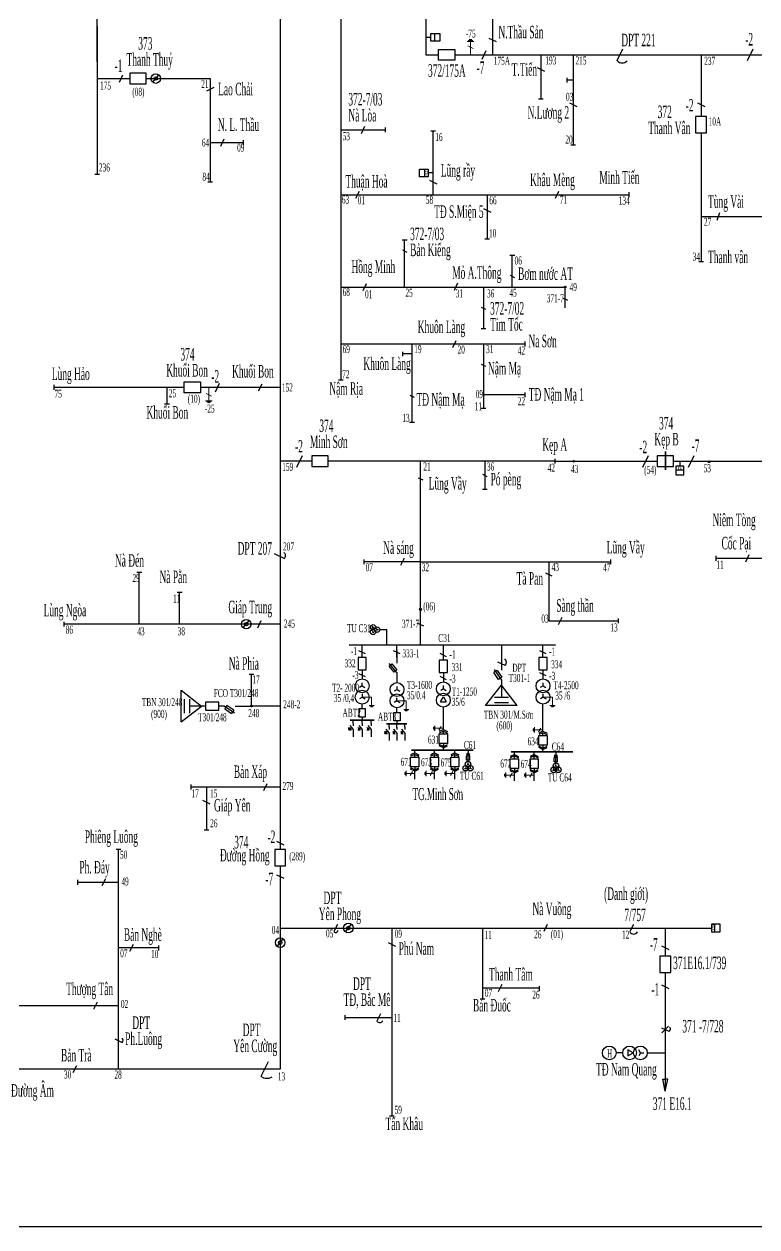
# Model space of a CAD drawing. Header units: inches. Extents: x 5954 to 16840, y 1852 to 5708.
# Drawn here: x 15625 to 16088, y 1852 to 2611 of the extents above; entities that cross this region are included whole.
import ezdxf

# ---------------------------------------------------------------- set-up
doc = ezdxf.new("R2010")
doc.units = ezdxf.units.IN
doc.header["$LTSCALE"] = 0.007
doc.header["$MEASUREMENT"] = 0
doc.layers.get('0').update_dxf_attribs({"color": 8, "lineweight": 25})
for name, color, linetype, lineweight in [('0.4+6kV', 6, 'Continuous', 25), ('DZ 35', 30, 'Continuous', 25), ('TC 110', 1, 'Continuous', 35), ('TC 35', 30, 'Continuous', 35), ('TC04', 6, 'Continuous', 35), ('Tiep dat', 7, 'Continuous', 15)]:
    doc.layers.add(name, color=color, linetype=linetype, lineweight=lineweight)
doc.layers.add('Chu', color=7, linetype='Continuous')
doc.layers.add('so', color=7, linetype='Continuous')
doc.styles.add('chu', font='times.ttf', dxfattribs={"width": 0.5, "height": 0.2})

msp = doc.modelspace()

# ---------------------------------------------------------------- hatches: boundary and pattern name
at = {"layer": '0.4+6kV'}
for points in [[(15831.8, 2165.46), (15831.1, 2166.3), (15830.4, 2167.14), (15830.3, 2165.63)], [(15837.51, 2165.46), (15836.81, 2166.3), (15836.11, 2167.14), (15836.01, 2165.63)], [(15843.2, 2165.46), (15842.5, 2166.3), (15841.8, 2167.14), (15841.7, 2165.63)], [(15854.59, 2163.14), (15853.9, 2163.98), (15853.2, 2164.81), (15853.1, 2163.31)], [(15859.54, 2163.14), (15858.84, 2163.98), (15858.14, 2164.81), (15858.04, 2163.31)], [(15864.59, 2163.14), (15863.89, 2163.98), (15863.19, 2164.81), (15863.09, 2163.31)]]:
    msp.add_hatch(color=256, dxfattribs=at).paths.add_polyline_path(points)
at = {"layer": 'DZ 35'}
for points in [[(15966.41, 2445.05, 1), (15967.49, 2445.05, 1)], [(15972.25, 2335.66, -1), (15972.25, 2334.58, -1)], [(16057.84, 2335.32, -1), (16057.84, 2334.24, -1)], [(15768.87, 2181.12, -1), (15768.87, 2180.04, -1)]]:
    msp.add_hatch(color=256, dxfattribs=at).paths.add_polyline_path(points)
at = {"layer": 'TC 35'}
msp.add_hatch(color=256, dxfattribs=at).paths.add_polyline_path([(15875.03, 2241.59, -1), (15876.11, 2241.59, -1)])

# ---------------------------------------------------------------- linework, layer by layer
at = {"color": 0}
msp.add_lwpolyline([(16839.72, 1851.86), (14499.79, 1851.86), (14499.79, 3531.81), (16839.72, 3531.81)], close=True, dxfattribs=at)
at = {"layer": '0.4+6kV', "color": 170, "ltscale": 0.06}
for p, q in [((15706.58, 2574.24), (15710.33, 2578.97)), ((15706.58, 2574.24), (15710.33, 2578.97)), ((15763.68, 2229.91), (15767.43, 2234.64)), ((15763.68, 2229.91), (15767.43, 2234.64)), ((15828.18, 2038.14), (15831.93, 2042.87)), ((15828.18, 2038.14), (15831.93, 2042.87)), ((15785.12, 2028.9), (15788.87, 2033.63)), ((15785.12, 2028.9), (15788.87, 2033.63))]:
    msp.add_line(p, q, dxfattribs=at)
at = {"layer": '0.4+6kV'}
for p, q in [((15845.44, 2230.85), (15845.23, 2230.97)), ((15845.23, 2229.6), (15845.23, 2230.97)), ((15845.23, 2229.6), (15846.42, 2230.28)), ((15845.63, 2227.31), (15845.23, 2227.99)), ((15845.63, 2227.31), (15845.23, 2226.62)), ((15845.63, 2227.31), (15846.42, 2227.31)), ((15846.42, 2230.28), (15846.16, 2230.43)), ((15838.86, 2186.26), (15838.86, 2188.27)), ((15888.25, 2183.35), (15890, 2186.37)), ((15890, 2186.37), (15891.74, 2183.35)), ((15953.07, 2186.24), (15953.07, 2188.26)), ((15838.86, 2186.26), (15837.12, 2185.25)), ((15838.71, 2178.95), (15838.71, 2181.81)), ((15838.86, 2186.26), (15840.61, 2185.25)), ((15860.74, 2183.84), (15859, 2182.83)), ((15860.74, 2183.84), (15860.74, 2185.85)), ((15860.74, 2183.84), (15862.49, 2182.83)), ((15860.74, 2176.62), (15860.74, 2179.48)), ((15888.25, 2183.35), (15891.74, 2183.35)), ((15890, 2165.69), (15890, 2179.97)), ((15953.07, 2186.24), (15951.32, 2185.23)), ((15952.91, 2178.93), (15952.91, 2181.79)), ((15952.91, 2164.66), (15952.91, 2178.93)), ((15953.07, 2186.24), (15954.81, 2185.23)), ((15833, 2169.63), (15833, 2171.76)), ((15838.71, 2173.57), (15838.71, 2171.76)), ((15838.71, 2169.63), (15838.71, 2171.76)), ((15844.4, 2169.63), (15844.4, 2171.76)), ((15860.74, 2171.24), (15860.74, 2169.43)), ((15830.3, 2165.63), (15830.4, 2167.14)), ((15830.3, 2165.63), (15831.8, 2165.46)), ((15830.4, 2167.14), (15831.1, 2166.3)), ((15830.87, 2168.28), (15833, 2165.72)), ((15831.1, 2166.3), (15831.8, 2165.46)), ((15831.12, 2166.32), (15831.94, 2167)), ((15833, 2169.63), (15833, 2168.05)), ((15833, 2165.72), (15833, 2161.27)), ((15836.01, 2165.63), (15837.51, 2165.46)), ((15836.11, 2167.14), (15836.81, 2166.3)), ((15836.58, 2168.28), (15838.71, 2165.72)), ((15836.81, 2166.3), (15837.51, 2165.46)), ((15836.83, 2166.32), (15837.65, 2167)), ((15838.71, 2169.63), (15838.71, 2168.05)), ((15838.71, 2165.72), (15838.71, 2161.27)), ((15841.7, 2165.63), (15843.2, 2165.46)), ((15841.8, 2167.14), (15842.5, 2166.3)), ((15842.27, 2168.28), (15844.4, 2165.72)), ((15842.5, 2166.3), (15843.2, 2165.46)), ((15842.52, 2166.32), (15843.33, 2167)), ((15844.4, 2169.63), (15844.4, 2168.05)), ((15844.4, 2165.72), (15844.4, 2161.27)), ((15853.1, 2163.31), (15853.2, 2164.81)), ((15853.2, 2164.81), (15853.9, 2163.98)), ((15853.67, 2165.95), (15855.8, 2163.4)), ((15853.9, 2163.98), (15854.59, 2163.14)), ((15853.91, 2163.99), (15854.73, 2164.67)), ((15855.8, 2167.31), (15855.8, 2169.44)), ((15855.8, 2167.31), (15855.8, 2165.72)), ((15858.14, 2164.81), (15858.84, 2163.98)), ((15858.61, 2165.95), (15860.74, 2163.4)), ((15858.84, 2163.98), (15859.54, 2163.14)), ((15858.86, 2163.99), (15859.68, 2164.67)), ((15860.74, 2167.31), (15860.74, 2169.44)), ((15860.74, 2167.31), (15860.74, 2165.72)), ((15863.19, 2164.81), (15863.89, 2163.98)), ((15863.66, 2165.95), (15865.79, 2163.4)), ((15863.89, 2163.98), (15864.59, 2163.14)), ((15863.91, 2163.99), (15864.73, 2164.67)), ((15865.79, 2167.31), (15865.79, 2169.44)), ((15865.79, 2167.31), (15865.79, 2165.72)), ((15890, 2165.69), (15887.42, 2164.44)), ((15890, 2164.83), (15887.42, 2163.58)), ((15890, 2165.69), (15892.57, 2164.44)), ((15890, 2163.02), (15890, 2164.83)), ((15890, 2164.83), (15892.57, 2163.58)), ((15952.91, 2164.66), (15950.33, 2163.41)), ((15952.91, 2163.79), (15950.33, 2162.54)), ((15952.91, 2164.66), (15955.49, 2163.41)), ((15952.91, 2161.99), (15952.91, 2163.79)), ((15952.91, 2163.79), (15955.49, 2162.54)), ((15853.1, 2163.31), (15854.59, 2163.14)), ((15855.8, 2163.4), (15855.8, 2158.94)), ((15858.04, 2163.31), (15859.54, 2163.14)), ((15860.74, 2163.4), (15860.74, 2158.94)), ((15863.09, 2163.31), (15864.59, 2163.14)), ((15865.79, 2163.4), (15865.79, 2158.94)), ((15890, 2155.09), (15887.42, 2156.34)), ((15890, 2156.9), (15890, 2155.09)), ((15890, 2155.09), (15892.57, 2156.34)), ((15871.93, 2150.98), (15869.36, 2149.73)), ((15871.93, 2150.12), (15869.36, 2148.87)), ((15871.93, 2150.98), (15871.93, 2152.74)), ((15871.93, 2150.98), (15874.51, 2149.73)), ((15871.93, 2148.31), (15871.93, 2150.12)), ((15871.93, 2150.12), (15874.51, 2148.87)), ((15884.44, 2150.98), (15881.86, 2149.73)), ((15884.44, 2150.12), (15881.86, 2148.87)), ((15884.44, 2150.98), (15884.44, 2152.74)), ((15884.44, 2150.98), (15887.02, 2149.73)), ((15884.44, 2150.12), (15887.02, 2148.87)), ((15884.44, 2148.31), (15884.44, 2150.12)), ((15890, 2154.23), (15887.42, 2155.48)), ((15890, 2154.23), (15892.57, 2155.48)), ((15890, 2152.74), (15890, 2154.23)), ((15897.21, 2150.98), (15894.63, 2149.73)), ((15897.21, 2150.12), (15894.63, 2148.87)), ((15897.21, 2150.98), (15897.21, 2152.74)), ((15897.21, 2150.98), (15899.79, 2149.73)), ((15897.21, 2150.12), (15899.79, 2148.87)), ((15897.21, 2148.31), (15897.21, 2150.12)), ((15905.6, 2150.77), (15904.54, 2150.25)), ((15905.6, 2150.16), (15904.54, 2149.64)), ((15904.55, 2146.46), (15904.55, 2149.19)), ((15906.65, 2149.19), (15904.55, 2149.19)), ((15905.6, 2152.74), (15905.6, 2150.77)), ((15905.6, 2150.77), (15906.66, 2150.25)), ((15905.6, 2150.16), (15906.66, 2149.64)), ((15905.6, 2145.68), (15905.6, 2150.16)), ((15906.65, 2146.46), (15906.65, 2149.19)), ((15934.85, 2149.95), (15932.27, 2148.69)), ((15934.85, 2149.08), (15932.27, 2147.83)), ((15934.85, 2149.95), (15934.85, 2151.7)), ((15934.85, 2149.95), (15937.43, 2148.69)), ((15934.85, 2147.27), (15934.85, 2149.08)), ((15934.85, 2149.08), (15937.43, 2147.83)), ((15947.36, 2149.95), (15944.78, 2148.69)), ((15947.36, 2149.08), (15944.78, 2147.83)), ((15947.36, 2149.95), (15947.36, 2151.7)), ((15947.36, 2149.95), (15949.94, 2148.69)), ((15947.36, 2149.08), (15949.94, 2147.83)), ((15947.36, 2147.27), (15947.36, 2149.08)), ((15952.91, 2154.05), (15950.33, 2155.3)), ((15952.91, 2153.19), (15950.33, 2154.44)), ((15952.91, 2155.86), (15952.91, 2154.05)), ((15952.91, 2154.05), (15955.49, 2155.3)), ((15952.91, 2153.19), (15955.49, 2154.44)), ((15952.91, 2151.7), (15952.91, 2153.19)), ((15961.11, 2149.73), (15960.05, 2149.21)), ((15961.11, 2149.12), (15960.05, 2148.6)), ((15961.11, 2151.7), (15961.11, 2149.73)), ((15961.11, 2149.73), (15962.17, 2149.21)), ((15961.11, 2149.12), (15962.17, 2148.6)), ((15961.11, 2144.64), (15961.11, 2149.12)), ((15871.93, 2140.38), (15869.36, 2141.63)), ((15871.93, 2139.51), (15869.36, 2140.77)), ((15871.93, 2142.19), (15871.93, 2140.38)), ((15871.93, 2140.38), (15874.51, 2141.63)), ((15871.93, 2139.51), (15874.51, 2140.77)), ((15884.44, 2140.38), (15881.86, 2141.63)), ((15884.44, 2139.51), (15881.86, 2140.77)), ((15884.44, 2142.19), (15884.44, 2140.38)), ((15884.44, 2140.38), (15887.02, 2141.63)), ((15884.44, 2139.51), (15887.02, 2140.77)), ((15897.21, 2140.38), (15894.63, 2141.63)), ((15897.21, 2139.51), (15894.63, 2140.77)), ((15897.21, 2142.19), (15897.21, 2140.38)), ((15897.21, 2140.38), (15899.79, 2141.63)), ((15897.21, 2139.51), (15899.79, 2140.77)), ((15904.79, 2140.99), (15903.43, 2140.99)), ((15904.11, 2142.17), (15903.96, 2141.92)), ((15904.79, 2140.99), (15904.11, 2142.17)), ((15906.65, 2146.46), (15904.55, 2146.46)), ((15905.6, 2143.96), (15904.91, 2143.56)), ((15905.34, 2141.19), (15905.22, 2140.99)), ((15905.6, 2143.96), (15905.6, 2144.75)), ((15905.6, 2143.96), (15906.28, 2143.56)), ((15907.09, 2141.38), (15906.4, 2140.99)), ((15907.09, 2141.38), (15907.09, 2142.17)), ((15907.09, 2141.38), (15907.77, 2140.99)), ((15934.85, 2141.15), (15934.85, 2139.34)), ((15947.36, 2141.15), (15947.36, 2139.34)), ((15959.62, 2141.13), (15959.47, 2140.88)), ((15960.31, 2139.95), (15959.62, 2141.13)), ((15960.06, 2145.42), (15960.06, 2148.15)), ((15962.16, 2148.15), (15960.06, 2148.15)), ((15962.16, 2145.42), (15960.06, 2145.42)), ((15961.11, 2142.92), (15960.43, 2142.53)), ((15961.11, 2142.92), (15961.11, 2143.71)), ((15961.11, 2142.92), (15961.79, 2142.53)), ((15962.16, 2145.42), (15962.16, 2148.15)), ((15962.6, 2140.34), (15962.6, 2141.13)), ((15871.93, 2134.47), (15871.93, 2139.51)), ((15884.44, 2134.47), (15884.44, 2139.51)), ((15897.21, 2134.47), (15897.21, 2139.51)), ((15934.85, 2139.34), (15932.27, 2140.59)), ((15934.85, 2138.48), (15932.27, 2139.73)), ((15934.85, 2139.34), (15937.43, 2140.59)), ((15934.85, 2138.48), (15937.43, 2139.73)), ((15934.85, 2133.44), (15934.85, 2138.48)), ((15947.36, 2139.34), (15944.78, 2140.59)), ((15947.36, 2138.48), (15944.78, 2139.73)), ((15947.36, 2139.34), (15949.94, 2140.59)), ((15947.36, 2138.48), (15949.94, 2139.73)), ((15947.36, 2133.44), (15947.36, 2138.48)), ((15960.31, 2139.95), (15958.94, 2139.95)), ((15960.85, 2140.16), (15960.73, 2139.95)), ((15962.6, 2140.34), (15961.91, 2139.95)), ((15962.6, 2140.34), (15963.28, 2139.95)), ((16003.29, 1961.7), (15999.04, 1961.7)), ((16006.51, 1963.57), (16006.51, 1959.84)), ((16009.74, 1961.7), (16006.51, 1963.57)), ((16006.51, 1959.84), (16009.74, 1961.7))]:
    msp.add_line(p, q, dxfattribs=at)
for points in [[(15836.77, 2178.95), (15840.65, 2178.95), (15840.65, 2173.57), (15836.77, 2173.57)], [(15858.81, 2176.62), (15862.68, 2176.62), (15862.68, 2171.24), (15858.81, 2171.24)], [(15887.42, 2163.02), (15892.57, 2163.02), (15892.57, 2156.9), (15887.42, 2156.9)], [(15950.33, 2161.99), (15955.49, 2161.99), (15955.49, 2155.86), (15950.33, 2155.86)], [(15869.36, 2148.31), (15874.51, 2148.31), (15874.51, 2142.19), (15869.36, 2142.19)], [(15881.86, 2148.31), (15887.02, 2148.31), (15887.02, 2142.19), (15881.86, 2142.19)], [(15894.63, 2148.31), (15899.79, 2148.31), (15899.79, 2142.19), (15894.63, 2142.19)], [(15932.27, 2147.27), (15937.43, 2147.27), (15937.43, 2141.15), (15932.27, 2141.15)], [(15944.78, 2147.27), (15949.94, 2147.27), (15949.94, 2141.15), (15944.78, 2141.15)]]:
    msp.add_lwpolyline(points, close=True, dxfattribs=at)
at = {"layer": '0.4+6kV', "color": 170, "ltscale": 0.06}
for centre, radius in [((15708.45, 2576.6), 3.02), ((15708.45, 2576.6), 3.02), ((15708.45, 2576.6), 1.11), ((15765.56, 2232.28), 3.02), ((15765.56, 2232.28), 3.02), ((15765.56, 2232.28), 1.11), ((15830.06, 2040.5), 3.02), ((15830.06, 2040.5), 3.02), ((15830.06, 2040.5), 1.11), ((15787, 2031.27), 3.02), ((15787, 2031.27), 3.02), ((15787, 2031.27), 1.11)]:
    msp.add_circle(centre, radius, dxfattribs=at)
at = {"layer": '0.4+6kV'}
for centre, radius in [((15845.63, 2230.28), 1.72), ((15845.63, 2227.31), 1.72), ((15838.71, 2186.17), 4.38), ((15860.74, 2183.84), 4.38), ((15890, 2184.35), 4.38), ((15952.91, 2186.15), 4.38), ((15904.11, 2141.38), 1.72), ((15905.6, 2143.96), 1.72), ((15907.09, 2141.38), 1.72), ((15959.62, 2140.34), 1.72), ((15961.11, 2142.92), 1.72), ((15962.6, 2140.34), 1.72), ((15994.74, 1961.7), 4.3), ((15994.74, 1961.7), 4.3), ((16007.59, 1961.7), 4.3)]:
    msp.add_circle(centre, radius, dxfattribs=at)
at = {"layer": 'DZ 35'}
for p, q in [((15671.49, 2587.37), (15671.49, 3125.67)), ((15878.98, 3120.12), (15878.98, 2591.6)), ((15787, 3046.58), (15787, 2090.14)), ((15825.25, 2760.41), (15825.25, 2566.33)), ((15921.19, 2591.59), (15921.19, 2619.47)), ((15671.49, 2609.5), (15671.49, 2515.96)), ((15884.39, 2605.1), (15884.39, 2600.14)), ((15878.98, 2602.62), (15882.19, 2602.62)), ((15923.48, 2599.71), (15918.9, 2601.93)), ((15878.98, 2591.6), (15886.91, 2591.6)), ((15897.22, 2591.59), (16095.03, 2591.59)), ((15914.45, 2588.87), (15917.1, 2594.32)), ((15951.57, 2591.59), (15951.57, 2563.72)), ((15972.01, 2591.6), (15972.01, 2534.68)), ((15999.75, 2587.92), (16003.31, 2595.26)), ((16052.71, 2591.59), (16052.71, 2552.7)), ((16082, 2587.92), (16085.56, 2595.26)), ((15949.28, 2583.48), (15953.86, 2581.25)), ((15671.49, 2576.6), (15692.15, 2576.6)), ((15685.46, 2574.31), (15687.68, 2578.9)), ((15702.46, 2576.6), (15742.83, 2576.6)), ((15742.83, 2576.6), (15742.83, 2511.26)), ((15972.01, 2575.64), (15968.14, 2575.64)), ((15968.15, 2574.13), (15968.15, 2577.15)), ((15745.12, 2570.94), (15740.54, 2568.72)), ((15825.25, 2566.33), (15825.25, 2386.37)), ((15950.06, 2563.72), (15953.08, 2563.72)), ((15969.72, 2561.23), (15974.3, 2559.01)), ((16050.41, 2561.18), (16055, 2558.95)), ((15825.25, 2544.27), (15853.56, 2544.27)), ((15838.29, 2541.98), (15840.51, 2546.56)), ((15853.56, 2542.76), (15853.56, 2545.78)), ((15882.11, 2543.67), (15885.14, 2543.67)), ((15883.63, 2503.3), (15883.63, 2543.67)), ((15742.83, 2536.2), (15763.81, 2536.2)), ((15749.5, 2533.91), (15751.72, 2538.49)), ((15763.81, 2534.69), (15763.81, 2537.71)), ((16052.71, 2542.39), (16052.71, 2461.19)), ((15970.49, 2534.68), (15973.52, 2534.68)), ((15673, 2515.96), (15669.98, 2515.96)), ((15878.22, 2514.52), (15878.22, 2519.48)), ((15883.63, 2517), (15880.42, 2517)), ((15744.34, 2511.26), (15741.32, 2511.26)), ((15834.77, 2501.01), (15836.99, 2505.6)), ((15881.34, 2512.41), (15885.92, 2510.19)), ((15960.74, 2501.01), (15962.97, 2505.59)), ((15825.25, 2503.3), (15883.63, 2503.3)), ((15883.63, 2503.3), (16007.07, 2503.3)), ((15917.72, 2503.3), (15917.72, 2475.44)), ((16007.07, 2504.82), (16007.07, 2501.79)), ((15915.42, 2494.61), (15920.01, 2492.38)), ((16062.83, 2487.26), (16064.65, 2492.02)), ((16052.71, 2489.64), (16194.4, 2489.64)), ((15916.2, 2475.44), (15919.23, 2475.44)), ((15864.04, 2474.77), (15867.07, 2474.77)), ((15864.18, 2468.48), (15866.93, 2467.14)), ((15865.56, 2445.05), (15865.56, 2474.77)), ((15932.02, 2465.23), (15935.04, 2465.23)), ((15933.53, 2445.05), (15933.53, 2465.23)), ((16051.19, 2461.19), (16054.22, 2461.19)), ((15932.15, 2452.44), (15934.9, 2451.1)), ((15825.25, 2445.05), (15966.95, 2445.05)), ((15839.36, 2442.75), (15841.58, 2447.34)), ((15896.95, 2443.01), (15899.18, 2447.59)), ((15915.32, 2445.05), (15915.32, 2418.77)), ((15966.95, 2431.91), (15966.95, 2445.05)), ((15965.58, 2438.01), (15968.33, 2436.67)), ((15913.94, 2432.37), (15916.69, 2431.03)), ((15913.81, 2418.77), (15916.83, 2418.77)), ((15941.51, 2409.08), (15825.25, 2409.08)), ((15870.21, 2409.08), (15870.21, 2359.67)), ((15895.96, 2406.79), (15898.18, 2411.37)), ((15915.32, 2409.08), (15915.32, 2368.5)), ((15941.51, 2410.59), (15941.51, 2407.57)), ((15864.29, 2404.09), (15864.29, 2401.49)), ((15869.97, 2402.79), (15864.29, 2402.79)), ((15913.94, 2396.4), (15916.69, 2395.07)), ((15746.08, 2378.99), (15748.72, 2384.44)), ((15773.3, 2379.42), (15775.52, 2384.01)), ((15823.74, 2386.37), (15826.76, 2386.37)), ((15644.02, 2383.23), (15644.02, 2380.2)), ((15726.46, 2381.71), (15644.02, 2381.71)), ((15715.51, 2381.71), (15715.51, 2371.01)), ((15787, 2381.71), (15736.77, 2381.71)), ((15868.83, 2376.78), (15871.58, 2375.44)), ((15941.51, 2377.03), (15915.32, 2377.03)), ((15941.51, 2378.54), (15941.51, 2375.52)), ((15717.02, 2371.01), (15713.99, 2371.01)), ((15913.81, 2368.5), (15916.83, 2368.5)), ((15868.7, 2359.67), (15871.72, 2359.67)), ((15797.42, 2331.45), (15800.98, 2338.78)), ((16015.97, 2331.45), (16019.53, 2338.78)), ((16044.78, 2331.45), (16048.34, 2338.78)), ((15807.04, 2335.12), (15787, 2335.12)), ((15960.66, 2335.12), (15817.35, 2335.12)), ((15875.57, 2271.66), (15875.57, 2335.12)), ((15916.14, 2335.12), (15916.14, 2317.21)), ((15960.66, 2333.6), (15960.66, 2336.63)), ((15960.66, 2335.12), (16025, 2335.12)), ((16035.32, 2335.12), (16225.54, 2335.12)), ((16039.25, 2335.12), (16039.25, 2331.91)), ((15874.2, 2324.72), (15876.95, 2323.39)), ((15914.77, 2326.83), (15917.52, 2325.5)), ((16036.77, 2329.71), (16041.72, 2329.71)), ((15917.66, 2317.21), (15914.63, 2317.21)), ((15783.19, 2276.78), (15789.63, 2273.73)), ((15839.77, 2273.17), (15839.77, 2270.14)), ((15875.57, 2271.66), (15839.77, 2271.66)), ((15865.22, 2273.95), (15863, 2269.36)), ((15875.57, 2271.66), (15995.64, 2271.66)), ((15875.57, 2219.13), (15875.57, 2271.66)), ((15956.68, 2271.66), (15956.68, 2234.38)), ((15995.64, 2270.14), (15995.64, 2273.17)), ((16062.12, 2275.29), (16062.12, 2272.27)), ((16093.84, 2273.78), (16062.12, 2273.78)), ((16082.95, 2276.07), (16080.73, 2271.49)), ((15696.53, 2265.12), (15699.56, 2265.12)), ((15698.04, 2232.28), (15698.04, 2265.12)), ((15958.74, 2262.49), (15954.61, 2264.49)), ((15722, 2252.46), (15725.03, 2252.46)), ((15723.51, 2232.28), (15723.51, 2252.46)), ((15875.57, 2228.46), (15875.57, 2245.39)), ((15650.71, 2230.77), (15650.71, 2233.79)), ((15787, 2232.28), (15650.71, 2232.28)), ((15772.83, 2229.99), (15775.06, 2234.57)), ((15877.64, 2230.97), (15873.51, 2232.97)), ((15956.68, 2234.38), (16000.54, 2234.36)), ((15962.77, 2232.08), (15964.99, 2236.67)), ((16000.54, 2232.84), (16000.54, 2235.87)), ((15848.2, 2228.8), (15847.81, 2229.48)), ((15848.2, 2228.8), (15847.81, 2228.11)), ((15848.2, 2228.8), (15849, 2228.8)), ((15849.92, 2228.8), (15854.4, 2228.8)), ((15854.4, 2219.15), (15854.4, 2228.81)), ((15838.71, 2211.27), (15838.71, 2219.16)), ((15860.69, 2211.24), (15860.69, 2219.13)), ((15890, 2209.46), (15890, 2219.14)), ((15926.67, 2219.13), (15926.67, 2203.33)), ((15952.91, 2211.26), (15952.91, 2219.14)), ((15840.77, 2213.45), (15836.65, 2215.45)), ((15862.75, 2213.45), (15858.63, 2215.45)), ((15860.69, 2215.65), (15860.69, 2207.69)), ((15892.06, 2211.67), (15887.94, 2213.67)), ((15954.98, 2213.46), (15950.85, 2215.46)), ((15838.71, 2203.54), (15838.71, 2197.71)), ((15860.69, 2201.72), (15855.86, 2207.47)), ((15860.69, 2201.72), (15860.69, 2195.37)), ((15890, 2201.72), (15890, 2195.89)), ((15928.96, 2206.08), (15924.37, 2208.31)), ((15954.98, 2199.61), (15950.85, 2201.61)), ((15952.91, 2203.52), (15952.91, 2197.69)), ((15767.36, 2200.76), (15770.38, 2200.76)), ((15768.87, 2180.58), (15768.87, 2200.76)), ((15840.77, 2199.02), (15836.65, 2201.02)), ((15838.77, 2193.29), (15838.77, 2195.31)), ((15892.06, 2197.2), (15887.94, 2199.2)), ((15926.67, 2196.99), (15926.67, 2186.19)), ((15952.97, 2193.28), (15952.97, 2195.29)), ((15724.5, 2170.56), (15724.5, 2190.58)), ((15724.5, 2190.58), (15737.36, 2180.57)), ((15838.77, 2193.29), (15837.02, 2192.28)), ((15838.77, 2193.29), (15840.51, 2192.28)), ((15860.8, 2190.96), (15859.05, 2189.95)), ((15860.8, 2190.96), (15860.8, 2192.98)), ((15860.8, 2190.96), (15862.55, 2189.95)), ((15890.05, 2191.48), (15888.31, 2190.47)), ((15890.05, 2191.48), (15890.05, 2193.49)), ((15890.05, 2191.48), (15891.8, 2190.47)), ((15916.66, 2181.01), (15926.67, 2193.87)), ((15936.67, 2181.01), (15926.67, 2193.87)), ((15952.97, 2193.28), (15951.22, 2192.27)), ((15952.97, 2193.28), (15954.72, 2192.27)), ((15724.5, 2170.56), (15737.36, 2180.57)), ((15726.31, 2184.99), (15726.31, 2176.16)), ((15729.68, 2184.99), (15729.68, 2176.16)), ((15739.82, 2180.57), (15729.68, 2180.57)), ((15751.62, 2180.57), (15748.2, 2180.57)), ((15787, 2180.58), (15768.87, 2180.58)), ((15936.67, 2181.01), (15916.66, 2181.01)), ((15922.25, 2186.19), (15931.08, 2186.19)), ((15922.25, 2182.82), (15931.08, 2182.82)), ((15730.71, 2127.98), (15730.71, 2131.01)), ((15787, 2129.49), (15730.71, 2129.49)), ((15740.41, 2129.49), (15740.41, 2102.17)), ((15776.64, 2127.2), (15778.86, 2131.79)), ((15742.71, 2118.73), (15738.12, 2120.95)), ((15741.93, 2102.17), (15738.9, 2102.17)), ((15784.7, 2095.3), (15789.29, 2093.08)), ((15686.4, 2090.07), (15683.37, 2090.07)), ((15684.88, 1951.53), (15684.88, 2090.07)), ((15784.7, 2074.09), (15789.29, 2071.87)), ((15787, 2079.83), (15787, 1951.53)), ((15659.17, 2067.81), (15659.17, 2070.84)), ((15684.88, 2069.33), (15659.17, 2069.33)), ((15676.63, 2071.62), (15674.41, 2067.04)), ((15823.16, 2042.79), (15820.94, 2038.21)), ((15955.56, 2042.79), (15953.34, 2038.21)), ((16009.96, 2042.79), (16007.73, 2038.21)), ((16061.43, 2038.02), (16061.43, 2042.98)), ((15787, 2040.5), (15914.87, 2040.5)), ((15857.53, 2040.5), (15857.53, 1921.79)), ((15914.75, 2040.5), (15914.75, 1995.64)), ((15914.75, 2040.5), (16056.02, 2040.5)), ((16030.11, 2040.5), (16030.11, 2022.73)), ((16056.02, 2040.5), (16059.23, 2040.5)), ((15710.37, 2027.9), (15684.88, 2027.9)), ((15694.18, 2030.19), (15691.95, 2025.61)), ((15710.37, 2026.39), (15710.37, 2029.41)), ((15855.24, 2031.31), (15859.82, 2029.08)), ((16027.82, 2029.23), (16032.4, 2027.01)), ((16030.11, 2012.41), (16030.11, 1976.42)), ((16030.11, 2012.41), (16030.11, 1937.47)), ((15926.82, 2004.86), (15924.6, 2000.27)), ((16027.82, 2004.67), (16032.4, 2002.44)), ((15950.5, 2002.57), (15914.75, 2002.57)), ((15950.5, 2003.72), (15950.5, 2000.7)), ((15684.88, 1991.38), (15574.04, 1991.38)), ((15671.45, 1993.67), (15669.22, 1989.09)), ((15916.26, 1995.64), (15913.23, 1995.64)), ((15827.74, 1985.55), (15827.74, 1982.52)), ((15827.74, 1984.03), (15857.53, 1984.03)), ((15850.32, 1986.33), (15848.09, 1981.74)), ((16027.82, 1977.53), (16032.4, 1975.31)), ((15682.59, 1970.49), (15687.17, 1968.27)), ((16014.43, 1961.7), (16013.36, 1963.57)), ((16014.43, 1961.7), (16013.36, 1959.84)), ((16014.43, 1961.7), (16016.58, 1961.7)), ((16018.73, 1961.7), (16022.52, 1961.7)), ((16022.52, 1961.7), (16030.11, 1961.7)), ((15787, 1951.53), (15517.19, 1951.53)), ((15656.39, 1949.23), (15658.62, 1953.82)), ((15774.93, 1946.99), (15779.56, 1956.27)), ((16030.11, 1937.47), (16028.55, 1945.02)), ((16028.55, 1945.02), (16030.11, 1945.02)), ((16031.67, 1945.02), (16030.11, 1945.02)), ((16030.11, 1937.47), (16031.67, 1945.02)), ((15859.04, 1921.79), (15856.01, 1921.79))]:
    msp.add_line(p, q, dxfattribs=at)
at = {"layer": 'DZ 35', "ltscale": 0.06}
for p, q in [((15924.03, 2203.07), (15921.97, 2201.67)), ((15924.89, 2197.38), (15921.97, 2201.67)), ((15922.13, 2203.6), (15926.67, 2196.99)), ((15924.03, 2203.07), (15926.95, 2198.78)), ((15926.95, 2198.78), (15924.89, 2197.38)), ((15758.24, 2176.05), (15751.62, 2180.57)), ((15753.41, 2180.86), (15752.02, 2178.8)), ((15752.02, 2178.8), (15756.31, 2175.88)), ((15757.71, 2177.94), (15753.41, 2180.86)), ((15758.47, 2180.58), (15768.87, 2180.58)), ((15757.71, 2177.94), (15756.31, 2175.88))]:
    msp.add_line(p, q, dxfattribs=at)
at = {"layer": 'DZ 35'}
for points in [[(15882.19, 2600.14), (15882.19, 2605.1), (15887.68, 2605.1), (15887.68, 2600.14)], [(15897.22, 2588.16), (15886.91, 2588.16), (15886.91, 2595.03), (15897.22, 2595.03)], [(15692.15, 2573.17), (15702.46, 2573.17), (15702.46, 2580.04), (15692.15, 2580.04)], [(16049.27, 2552.7), (16049.27, 2542.39), (16056.14, 2542.39), (16056.14, 2552.7)], [(15880.42, 2519.48), (15880.42, 2514.52), (15874.93, 2514.52), (15874.93, 2519.48)], [(15736.77, 2378.28), (15726.46, 2378.28), (15726.46, 2385.15), (15736.77, 2385.15)], [(15807.04, 2331.68), (15817.35, 2331.68), (15817.35, 2338.55), (15807.04, 2338.55)], [(16025, 2331.68), (16035.32, 2331.68), (16035.32, 2338.55), (16025, 2338.55)], [(16041.72, 2331.91), (16036.77, 2331.91), (16036.77, 2326.42), (16041.72, 2326.42)], [(15836.13, 2211.27), (15836.13, 2203.54), (15841.29, 2203.54), (15841.29, 2211.27)], [(15887.42, 2209.46), (15887.42, 2201.72), (15892.58, 2201.72), (15892.58, 2209.46)], [(15950.34, 2211.26), (15950.34, 2203.52), (15955.49, 2203.52), (15955.49, 2211.26)], [(15855.75, 2205.8), (15857.53, 2207.3), (15860.7, 2203.53), (15858.91, 2202.03)], [(15783.56, 2090.14), (15783.56, 2079.83), (15790.43, 2079.83), (15790.43, 2090.14)], [(16059.23, 2042.98), (16059.23, 2038.02), (16064.72, 2038.02), (16064.72, 2042.98)], [(16033.55, 2012.41), (16033.55, 2022.73), (16026.67, 2022.73), (16026.67, 2012.41)]]:
    msp.add_lwpolyline(points, close=True, dxfattribs=at)
at = {"layer": 'DZ 35', "ltscale": 0.06}
msp.add_lwpolyline([(15748.2, 2178.05), (15748.2, 2183.09), (15739.82, 2183.09), (15739.82, 2178.05)], close=True, dxfattribs=at)
at = {"layer": 'DZ 35'}
for centre, radius in [((15966.95, 2445.05), 0.54), ((15972.25, 2335.12), 0.54), ((16057.84, 2334.78), 0.54), ((15848.2, 2228.8), 1.72), ((15838.71, 2193.32), 4.38), ((15860.74, 2190.99), 4.38), ((15890, 2191.51), 4.38), ((15952.91, 2193.31), 4.38), ((15768.87, 2180.58), 0.54), ((16014.43, 1961.7), 4.3)]:
    msp.add_circle(centre, radius, dxfattribs=at)
for centre, radius, start, end in [((16002.9, 2590.51), 4.07, 219.47582, 319.60591), ((15787.74, 2275.54), 2.61, 316.15775, 49.24724), ((15926.6, 2208.22), 3.18, 317.74515, 45.45338), ((15822.06, 2039.27), 1.55, 223.41193, 349.32824), ((16010.17, 2039.31), 2.67, 204.2489, 334.5553), ((15849.92, 1983.19), 2.33, 218.3682, 325.28667), ((16031.85, 1976.77), 1.56, 290.77373, 50.3648), ((15685.86, 1969.73), 1.97, 312.10501, 43.50873), ((15778.73, 1951.78), 6.12, 231.54916, 300.68247)]:
    msp.add_arc(centre, radius, start, end, dxfattribs=at)
at = {"layer": 'TC 110', "color": 1}
for p, q in [((16030.16, 2341.29), (16030.16, 2329.66)), ((16032.23, 1978.49), (16027.98, 1974.35))]:
    msp.add_line(p, q, dxfattribs=at)
at = {"layer": 'TC 35'}
msp.add_line((15830.44, 2219.16), (15960.83, 2219.12), dxfattribs=at)
msp.add_circle((15875.57, 2241.59), 0.54, dxfattribs=at)
at = {"layer": 'TC04'}
for p, q in [((15831.21, 2171.76), (15846.33, 2171.76)), ((15854.2, 2169.44), (15866.86, 2169.44)), ((15869.85, 2152.74), (15908.81, 2152.74)), ((15932.76, 2151.7), (15971.72, 2151.7))]:
    msp.add_line(p, q, dxfattribs=at)
at = {"layer": 'Tiep dat'}
for p, q in [((15909.34, 2600), (15905.05, 2600)), ((15909.34, 2600), (15905.05, 2600)), ((15909.34, 2600), (15905.05, 2600)), ((15908.91, 2595.5), (15905.48, 2597.17)), ((15908.66, 2600.59), (15905.72, 2600.59)), ((15908.66, 2600.59), (15905.72, 2600.59)), ((15908.66, 2600.59), (15905.72, 2600.59)), ((15908, 2601.16), (15906.38, 2601.16)), ((15908, 2601.16), (15906.38, 2601.16)), ((15908, 2601.16), (15906.38, 2601.16)), ((15907.19, 2591.59), (15907.19, 2600)), ((15740.24, 2377.8), (15743.68, 2376.14)), ((15741.96, 2381.71), (15741.96, 2373.3)), ((15739.81, 2373.3), (15744.1, 2373.3)), ((15739.81, 2373.3), (15744.1, 2373.3)), ((15739.81, 2373.3), (15744.1, 2373.3)), ((15740.49, 2372.72), (15743.43, 2372.72)), ((15740.49, 2372.72), (15743.43, 2372.72)), ((15740.49, 2372.72), (15743.43, 2372.72)), ((15741.15, 2372.15), (15742.77, 2372.15)), ((15741.15, 2372.15), (15742.77, 2372.15)), ((15741.15, 2372.15), (15742.77, 2372.15)), ((15844.74, 2186.26), (15838.86, 2186.26)), ((15846.38, 2180.93), (15843.09, 2180.93)), ((15845.86, 2180.48), (15843.61, 2180.48)), ((15845.36, 2180.04), (15844.12, 2180.04)), ((15844.74, 2186.26), (15844.74, 2180.93)), ((15866.62, 2183.84), (15860.74, 2183.84)), ((15866.62, 2183.84), (15866.62, 2178.51)), ((15958.94, 2186.24), (15953.07, 2186.24)), ((15960.58, 2180.91), (15957.3, 2180.91)), ((15960.07, 2180.46), (15957.82, 2180.46)), ((15959.56, 2180.03), (15958.32, 2180.03)), ((15958.94, 2186.24), (15958.94, 2180.91)), ((15868.26, 2178.51), (15864.97, 2178.51)), ((15867.74, 2178.06), (15865.49, 2178.06)), ((15867.24, 2177.62), (15866, 2177.62)), ((15883.78, 2165.95), (15883.78, 2167.19)), ((15884.22, 2165.45), (15884.22, 2167.69)), ((15884.67, 2164.93), (15884.67, 2168.21)), ((15890, 2166.57), (15884.67, 2166.57)), ((15888.67, 2167.77), (15887.21, 2165.37)), ((15946.7, 2164.91), (15946.7, 2166.15)), ((15947.14, 2164.41), (15947.14, 2166.66)), ((15947.58, 2163.89), (15947.58, 2167.18)), ((15952.91, 2165.53), (15947.58, 2165.53)), ((15951.59, 2166.73), (15950.13, 2164.33)), ((15865.72, 2137.41), (15865.72, 2138.64)), ((15866.16, 2136.9), (15866.16, 2139.15)), ((15866.6, 2136.38), (15866.6, 2139.67)), ((15871.93, 2138.03), (15866.6, 2138.03)), ((15870.61, 2139.23), (15869.15, 2136.83)), ((15878.23, 2137.41), (15878.23, 2138.64)), ((15878.66, 2136.9), (15878.66, 2139.15)), ((15879.11, 2136.38), (15879.11, 2139.67)), ((15884.44, 2138.03), (15879.11, 2138.03)), ((15883.12, 2139.23), (15881.66, 2136.83)), ((15890.99, 2137.41), (15890.99, 2138.64)), ((15891.43, 2136.9), (15891.43, 2139.15)), ((15891.88, 2136.38), (15891.88, 2139.67)), ((15897.21, 2138.03), (15891.88, 2138.03)), ((15895.89, 2139.23), (15894.43, 2136.83)), ((15928.64, 2136.37), (15928.64, 2137.61)), ((15929.07, 2135.86), (15929.07, 2138.11)), ((15929.52, 2135.34), (15929.52, 2138.63)), ((15934.85, 2136.99), (15929.52, 2136.99)), ((15933.53, 2138.19), (15932.07, 2135.79)), ((15941.14, 2136.37), (15941.14, 2137.61)), ((15941.58, 2135.86), (15941.58, 2138.11)), ((15942.03, 2135.34), (15942.03, 2138.63)), ((15947.36, 2136.99), (15942.03, 2136.99)), ((15946.04, 2138.19), (15944.58, 2135.79))]:
    msp.add_line(p, q, dxfattribs=at)

# ---------------------------------------------------------------- texts
at = {"layer": 'Chu', "style": 'chu', "width": 0.5}
for s, height, p in [(' DPT 221', 7.882, (16000.82, 2596.98)), ('-2', 7.882, (16080.57, 2597.44)), ('-1', 7.882, (15682.43, 2580.78)), ('-7', 7.882, (15910.97, 2579.51)), ('-2', 7.882, (16042.98, 2555.82)), ('Khuôn Làng', 7.882, (15873.85, 2415.97)), ('Khuôn Làng', 7.882, (15839.48, 2392.74)), ('-2', 7.882, (15743.51, 2384.7)), ('-2', 7.882, (16013.72, 2340.13)), ('-7', 7.882, (16046.71, 2340.96)), ('KWh', 1.79, (16037.92, 2329.9)), ('DPT 207', 7.882, (15760.12, 2276.14))]:
    msp.add_text(s, height=height, dxfattribs=at).set_placement(p)
for s, height, rotation, p in [('KWh', 1.79, 90, (16061.26, 2039.15)), ('-7', 7.882, 360, (16020.35, 2026.26)), ('-1', 7.882, 360, (16021.35, 1997.93))]:
    msp.add_text(s, height=height, rotation=rotation, dxfattribs=at).set_placement(p)
at = {"layer": 'Chu', "style": 'chu'}
for s, insert, char_height, width, attachment_point, line_spacing_factor in [('N.Thầu Sản', (15924.75, 2609.87), 7.882, 31.5975, 1, 0.769231), ('     373 \\PThanh Thuỷ', (15689.98, 2602.74), 7.882, 34.5215, 1, 0.769231), ('  {\\fTimes New Roman|b0|i0|c163|p18;   } {\\fTimes New Roman|b0|i0|c163|p18;372/175A}', (15871.4, 2577.61), 7.8819, 40.4306, 7, 0.769231), ('T.Tiến', (15933.11, 2586.3), 7.882, 34.5215, 1, 0.769231), ('Lao Chải', (15747.85, 2573.94), 7.882, 34.5215, 1, 0.769231), ('372-7/03\\PNà Lòa', (15830.03, 2567.51), 7.882, 34.5215, 1, 0.769231), ('N.Lương 2', (15943.19, 2559.17), 7.882, 34.5215, 1, 0.769231), ('    372\\PThanh Vân', (16019.35, 2559.55), 7.882, 34.5215, 1, 0.769231), ('N. L. Thầu', (15747.62, 2551.44), 7.882, 34.5215, 1, 0.769231), ('Lũng rầy', (15888.39, 2522.67), 7.882, 34.5215, 1, 0.769231), ('Thuận Hoà', (15828.18, 2515.69), 7.882, 34.5215, 1, 0.769231), ('Khâu Mèng', (15944.75, 2516.62), 7.882, 34.5215, 1, 0.769231), ('Minh Tiến', (15988.51, 2518.21), 7.882, 34.5215, 1, 0.769231), ('{\\fTimes New Roman|b0|i0|c0|p18;Tùng Vài\\fTimes New Roman|b0|i0|c238|p18;}', (16057.12, 2502.91), 7.8819, 34.5215, 1, 0.769231), ('T{\\fTimes New Roman|b0|i0|c238|p18;Đ} S.Miện 5', (15884.17, 2496.59), 7.8819, 34.5215, 1, 0.769231), ('372-7/03\\PBản Kiếng', (15869.03, 2482.51), 7.882, 34.5215, 1, 0.769231), ('Thanh vân', (16057.09, 2467.99), 7.882, 34.5215, 1, 0.769231), ('Hồng Minh', (15832, 2461.81), 7.882, 34.5215, 1, 0.769231), ('Mỏ A.Thông', (15895.6, 2458.1), 7.882, 34.5215, 1, 0.769231), ('Bơm nước{\\fTimes New Roman|b0|i0|c163|p18; AT}', (15937.18, 2457.4), 7.8819, 34.5215, 1, 0.769231), ('372-7/02\\PTim Tốc', (15919.53, 2435.51), 7.882, 34.5215, 1, 0.769231), ('Na S{\\fTimes New Roman|b0|i0|c163|p18;ơ}n', (15943.73, 2414.91), 7.8819, 34.5215, 1, 0.769231), ('  {\\fTimes New Roman|b0|i0|c163|p18;   } {\\fTimes New Roman|b0|i0|c163|p18;374}\\P{\\fTimes New Roman|b0|i0|c163|p18;Khuổi Bon}', (15715.07, 2388.44), 7.8819, 40.4306, 7, 0.769231), ('Lùng Hảo', (15666.77, 2394.24), 7.882, 34.5215, 3, 0.769231), ('Khuổi Bon', (15782.9, 2395.8), 7.882, 34.5215, 3, 0.769231), ('Nậm Mạ', (15918.13, 2397.72), 7.882, 34.5215, 1, 0.769231), ('Nậm Rịa', (15818.01, 2384.92), 7.882, 34.5215, 1, 0.769231), ('{\\fTimes New Roman|b0|i0|c163|p18;TĐ }Nậm Mạ', (15873.02, 2378.1), 7.8819, 34.5215, 1, 0.769231), ('{\\fTimes New Roman|b0|i0|c163|p18;TĐ }Nậm Mạ{\\fTimes New Roman|b0|i0|c163|p18; 1}', (15943.89, 2381.3), 7.8819, 34.5215, 1, 0.769231), ('{\\fTimes New Roman|b0|i0|c0|p18;Khuổi Bon\\fTimes New Roman|b0|i0|c238|p18;}', (15728.91, 2369.85), 7.8819, 34.5215, 3, 0.769231), ('    374\\PMinh S{\\fTimes New Roman|b0|i0|c163|p18;ơ}n', (15805.74, 2361.43), 7.8819, 25.8813, 1, 0.769231), ('  374\\PKẹp B', (16023.21, 2363.06), 7.882, 34.5215, 1, 0.769231), ('-2', (15796.38, 2348.51), 7.882, 25.8813, 1, 0.769231), ('Kẹp A', (15952.45, 2349.55), 7.882, 24.1693, 1, 0.769231), ('Lũng Vầy', (15880.76, 2325.12), 7.882, 28.7139, 1, 0.769231), ('Pó pèng', (15919.8, 2327.76), 7.882, 24.1693, 1, 0.769231), ('Niêm Tòng', (16059.9, 2302.03), 7.882, 38.7375, 1, 0.769231), ('Nà sáng', (15852.03, 2284.53), 7.882, 34.5215, 1, 0.769231), ('Lũng Vầy', (15993.15, 2284.76), 7.882, 39.7596, 1, 0.769231), (' {\\fTimes New Roman|b0|i0|c163|p18;Cốc Pại}', (16064.16, 2287.37), 7.8819, 38.7375, 1, 0.769231), ('Nà {\\fTimes New Roman|b0|i0|c238|p18;Đ}én', (15682.66, 2276.43), 7.8819, 34.5215, 1, 0.769231), ('Nà Pằn', (15710.8, 2266.06), 7.882, 34.5215, 1, 0.769231), ('Tà Pan', (15936.24, 2257.13), 7.882, 34.5215, 7, 0.769231), ('Giáp Trung', (15781.92, 2247.05), 7.882, 37.3513, 3, 0.769231), ('Sàng thần', (15961.32, 2237.52), 7.882, 34.5215, 7, 0.769231), ('Lùng Ngòa', (15637.61, 2245.07), 7.882, 34.5215, 1, 0.769231), ('Nà Phia', (15754.53, 2211.43), 7.882, 34.5215, 1, 0.769231), ('{\\fTimes New Roman|b0|i0|c0|p18;Bản Xáp\\fTimes New Roman|b0|i0|c238|p18;}', (15778.71, 2143.1), 7.8819, 25.8813, 3, 0.769231), ('{\\fTimes New Roman|b0|i0|c163|p18;Giáp Yên}', (15768.22, 2121.98), 7.8819, 27.3664, 3, 0.769231), ('Phiêng Luông', (15697.2, 2102.16), 7.8819, 36.3778, 3, 0.769231), ('      374', (15749.04, 2098.64), 7.882, 42.9209, 1, 0.769231), ('-2', (15778.98, 2102), 7.882, 13.521, 1, 0.769231), ('{\\fTimes New Roman|b0|i0|c238|p18;Đ\\fTimes New Roman|b0|i0|c163|p18;ư}ờng Hồng', (15748.94, 2090.48), 7.8819, 42.9209, 1, 0.769231), ('    \\PPh. {\\fTimes New Roman|b0|i0|c238|p18;Đ}áy', (15679.4, 2092.97), 7.8819, 25.8813, 3, 0.769231), ('-7', (15777.63, 2075.42), 7.882, 13.521, 1, 0.769231), ('(Danh giới)', (16019.26, 2066.16), 7.8819, 38.7375, 3, 1.2), ('  DPT\\PYên Phong', (15811.38, 2063.51), 7.882, 25.8813, 1, 0.769231), ('{\\fTimes New Roman|b0|i0|c0|p18;Nà Vuồng\\fTimes New Roman|b0|i0|c238|p18;}', (15946.21, 2056.56), 7.8819, 25.8813, 1, 0.769231), (' 7/757', (16017.82, 2052.77), 7.882, 36.7893, 3, 0.769231), ('    \\PBản Nghè', (15712.27, 2050.43), 7.882, 25.8813, 3, 0.769231), ('Phú Nam', (15884.14, 2031.54), 7.882, 38.7375, 3, 0.769231), ('371E16.1/739', (16068.62, 2022.49), 7.8819, 25.8813, 3, 0.769231), ('Thanh Tâm', (15946.45, 2015.28), 7.882, 38.7375, 3, 0.769231), ('Th{\\fTimes New Roman|b0|i0|c163|p18;ư}ợng Tân', (15681.54, 2006.06), 7.8819, 43.1194, 3, 0.769231), ('    DPT\\PT{\\fTimes New Roman|b0|i0|c238|p18;Đ}, Bắc Mê', (15827, 1989.53), 7.8819, 34.7354, 7, 0.769231), ('Bản {\\fTimes New Roman|b0|i0|c238|p18;Đ}uốc', (15908.67, 1995.75), 7.8819, 34.5215, 1, 0.769231), ('   DPT\\PPh.Luông', (15689.14, 1964.14), 7.882, 34.7354, 7, 0.769231), ('371 -7/728', (16066.85, 1982.49), 7.882, 36.8946, 3, 0.769231), ('    DPT\\PYên C{\\fTimes New Roman|b0|i0|c163|p18;ư}ờng', (15757.4, 1959.62), 7.8819, 34.7354, 7, 0.769231), ('Bản Trà', (15667.95, 1964.22), 7.882, 25.8813, 3, 0.769231), ('T{\\fTimes New Roman|b0|i0|c238|p18;Đ} Nam Quang', (16024.73, 1955.32), 7.8819, 39.5144, 3, 0.769231), ('{\\fTimes New Roman|b0|i0|c238|p18;Đư}ờng Âm', (15644.14, 1941.97), 7.8819, 27.3664, 3, 0.769231), (' 371 E16.1', (16046.73, 1933.66), 7.882, 43.7195, 3, 0.769231), ('Tấn Khâu', (15853.5, 1920.91), 7.882, 34.5215, 1, 0.769231)]:
    msp.add_mtext(s, dxfattribs=dict(at, insert=insert, char_height=char_height, width=width, attachment_point=attachment_point, line_spacing_factor=line_spacing_factor))
at = {"layer": 'DZ 35', "style": 'chu', "width": 0.5}
msp.add_text('KWh', height=1.79, rotation=270, dxfattribs=at).set_placement((15878.39, 2518.48))
at = {"layer": 'so', "style": 'chu', "width": 0.5}
for s, height, p in [('-75', 5.046, (15904.23, 2602.51)), ('175A', 5.052, (15921.85, 2585.31)), ('193', 5.052, (15954.35, 2585.57)), ('215', 5.052, (15973.43, 2585.51)), ('237', 5.052, (16054.67, 2585.27)), ('175', 5.052, (15673.26, 2569.65)), ('21', 5.052, (15737.13, 2570.71)), ('(08)', 5.052, (15693.62, 2565.74)), ('03', 5.052, (15967.43, 2562.54)), ('10A', 5.052, (16057.45, 2547.03)), ('64', 5.052, (15737.54, 2533.68)), ('09', 5.052, (15759.81, 2530.5)), ('53', 5.052, (15826.39, 2537.72)), ('16', 5.052, (15884.91, 2537.25)), ('20', 5.052, (15967.04, 2535.57)), ('236', 5.052, (15672.54, 2517.97)), ('84', 5.052, (15737.89, 2512.08)), ('63', 5.052, (15825.89, 2497.72)), ('01', 5.052, (15835.93, 2497.32)), ('58', 5.052, (15878.91, 2497.54)), ('66', 5.052, (15918.98, 2497.27)), ('71', 5.052, (15963.53, 2497.62)), ('134', 5.052, (16000.74, 2497.1)), ('27', 5.052, (16054.53, 2483.68)), ('10', 5.052, (15918.78, 2476.44)), ('06', 5.052, (15934.94, 2459.28)), ('34', 5.052, (16047.39, 2461.7)), ('68', 5.052, (15826.36, 2439.42)), ('49', 5.052, (15969.68, 2442.54)), ('01', 5.052, (15840.57, 2437.97)), ('25', 5.052, (15866.07, 2438.97)), ('31', 5.052, (15897.74, 2438.52)), ('36', 5.052, (15917.57, 2438.47)), ('45', 5.052, (15931.72, 2438.96)), ('371-7', 5.052, (15955.27, 2435.44)), ('69', 5.052, (15826.37, 2403.38)), ('19', 5.052, (15871.61, 2403.34)), ('20', 5.052, (15898.95, 2403.05)), ('31', 5.052, (15916.96, 2403.34)), ('42', 5.052, (15936.95, 2402.44)), ('72', 5.052, (15826.13, 2387.48)), ('152', 5.052, (15788.07, 2379.12)), ('75', 5.052, (15644.56, 2375.2)), ('25', 5.052, (15716.7, 2375.47)), ('(10)', 5.052, (15728.69, 2372)), ('09', 5.052, (15910.39, 2374.95)), ('-25', 5.046, (15739.42, 2365.8)), ('11', 5.052, (15909.8, 2367.26)), ('22', 5.052, (15936.95, 2370.39)), ('13', 5.052, (15864.1, 2359.92)), ('159', 5.052, (15788.28, 2329.01)), ('43', 5.052, (15970.6, 2327.64)), ('(54)', 5.052, (16016.79, 2327.12)), ('53', 5.052, (16054.31, 2328.18)), ('207', 5.052, (15788.83, 2278.8)), ('11', 5.052, (16062.33, 2267.35)), ('29', 5.052, (15693.76, 2258.91)), ('11', 5.052, (15719.3, 2245.93)), ('245', 5.052, (15789.32, 2230.14)), ('86', 5.052, (15651.61, 2226.32)), ('43', 5.052, (15696.78, 2225.28)), ('38', 5.052, (15722.25, 2225.28)), ('17', 5.052, (15769.43, 2194.97)), ('248', 5.052, (15766.86, 2173.59)), ('248-2', 5.052, (15788.92, 2179.17)), ('(900)', 5.052, (15705.48, 2173.12)), ('(600)', 5.052, (15923.53, 2165.84)), ('17', 5.052, (15731.01, 2123.05)), ('15', 5.052, (15742.75, 2122.99)), ('279', 5.052, (15788.45, 2127.64)), ('50', 5.052, (15685.89, 2084.27)), ('(289)', 5.052, (15792.72, 2083.22)), ('49', 5.052, (15686.75, 2067.37)), ('04', 5.052, (15781.69, 2036.76)), ('05', 5.052, (15815.88, 2034.59)), ('09', 5.052, (15859.25, 2034.4)), ('11', 5.052, (15916, 2033.87)), ('26', 5.052, (15947.3, 2034.04)), ('(01)', 5.052, (15957.86, 2034.18)), ('07', 5.052, (15685.97, 2022.03)), ('07', 5.052, (15916.19, 1997.07)), ('26', 5.052, (15946.16, 1995.89)), ('02', 5.052, (15686.43, 1990.03)), ('11', 5.052, (15858.41, 1981.26)), ('30', 5.052, (15650.49, 1945.57)), ('28', 5.052, (15682.35, 1945.52)), ('13', 5.052, (15785.53, 1944.35)), ('59', 5.052, (15859.2, 1923.3))]:
    msp.add_text(s, height=height, dxfattribs=at).set_placement(p)
for s, height, p in [('21', 5.052, (15877.35, 2329.23)), ('36', 5.052, (15917.46, 2329.23)), ('42', 5.052, (15955.86, 2328.46)), ('07', 5.052, (15840.96, 2265.71)), ('32', 5.052, (15876.35, 2265.71)), ('43', 5.052, (15958.38, 2265.82)), ('47', 5.052, (15990.82, 2265.51)), ('(06)', 5.052, (15877.32, 2241.02)), ('TU C31', 5.052, (15829.16, 2227.22)), ('371-7', 5.052, (15863.89, 2230.08)), ('03', 5.052, (15951.89, 2233.28)), ('13', 5.052, (15995.45, 2227.68)), ('C31', 5.052, (15886.82, 2221.04)), ('-1', 5.052, (15831.68, 2212.84)), ('-1', 5.052, (15956.79, 2212.53)), ('332', 5.052, (15827.66, 2205.08)), ('333-1', 5.052, (15864.15, 2211.39)), ('-1', 5.052, (15893.88, 2210.73)), ('334', 5.052, (15958.07, 2204.47)), ('-3', 5.052, (15832.58, 2197.64)), ('331', 5.052, (15895.16, 2202.67)), ('-3', 5.052, (15956.79, 2197.18)), ('-3', 5.052, (15893.88, 2195.39)), ('ABT2', 5.052, (15826.37, 2173.87)), ('ABT3', 5.052, (15848.68, 2171.38)), ('631', 5.052, (15880.29, 2156.89)), ('C61', 5.052, (15902.95, 2153.53)), ('634', 5.052, (15943.2, 2155.85)), ('C64', 5.052, (15958.46, 2152.49)), ('671', 5.052, (15863.06, 2142.86)), ('673', 5.052, (15875.91, 2142.62)), ('675', 5.052, (15888.22, 2142.46)), ('672', 5.052, (15925.97, 2141.82)), ('674', 5.052, (15938.82, 2141.58)), ('TU C61', 5.052, (15900.44, 2134.07)), ('TU C64', 5.052, (15955.95, 2133.03)), ('26', 5.052, (15742.77, 2104.1)), ('12', 5.052, (16002.77, 2033.77)), ('10', 5.052, (15705.47, 2021.6)), ('H', 5.05, (15993.34, 1958.8))]:
    msp.add_text(s, height=height, rotation=360, dxfattribs=at).set_placement(p)
at = {"layer": 'so', "attachment_point": 1, "line_spacing_factor": 0.769231, "style": 'chu'}
for s, insert, char_height, width in [('   DPT\\P T301-1', (15930.07, 2207.33), 5.052, 24.1693), ('T2- 2000\\P 35 /0,4', (15819.71, 2194.66), 5.052, 34.5215), ('T3-1600\\P35/0.4', (15866.97, 2196.44), 5.052, 34.5215), ('T4-2{\\fTimes New Roman|b0|i0|c163|p18;5}00\\P 35 /{\\fTimes New Roman|b0|i0|c163|p18;6}', (15959.48, 2196.29), 5.0525, 34.5215), ('FCO T301/248', (15745.05, 2191.31), 5.0525, 24.1693), ('T1-1250\\P35/6', (15895.29, 2192.29), 5.052, 34.5215), ('TBN 301/248', (15699.66, 2185.61), 5.0525, 27.1936), ('T301/248', (15735.18, 2176.06), 5.052, 24.1693), ('TBN 301/M.S{\\fTimes New Roman|b0|i0|c163|p18;ơ}n', (15915.55, 2177.69), 5.0525, 27.1936), ('   TG.Minh S{\\fTimes New Roman|b0|i0|c163|p18;ơ}n', (15866.24, 2128.86), 7.5787, 51.7822)]:
    msp.add_mtext(s, dxfattribs=dict(at, insert=insert, char_height=char_height, width=width))

doc.saveas('drawing.dxf')
